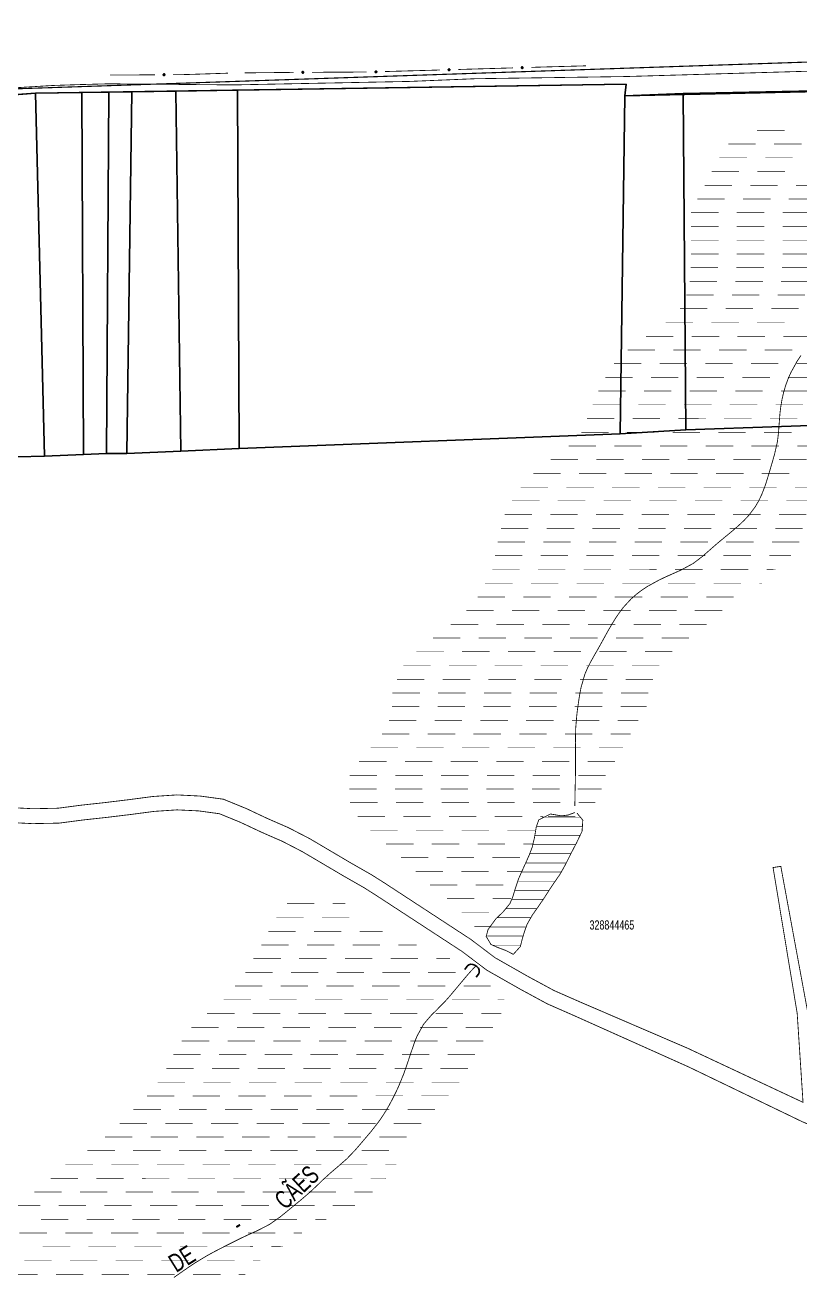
# Model space of a CAD drawing. Extents: x 203614 to 206284, y 4847494 to 4848495.
# Drawn here: x 204256 to 204425.5, y 4848220.1 to 4848493.8 of the extents above; entities that cross this region are included whole.
import ezdxf

# ---------------------------------------------------------------- set-up
doc = ezdxf.new("R2010")
doc.units = 0
doc.header["$LTSCALE"] = 1.5
doc.header["$MEASUREMENT"] = 0
doc.linetypes.add('PHANTOMX2', pattern=[5, 2.5, -0.5, 0.5, -0.5, 0.5, -0.5])
for name, color, linetype in [('CD-MALHA-LOTES', 40, 'CONTINUOUS'), ('CD_TXT_QUADRA', 7, 'CONTINUOUS'), ('HD-AREA-SUJ-INUND', 170, 'CONTINUOUS'), ('HD-CURSO-PERENE', 170, 'CONTINUOUS'), ('HD-HACH-HIDROG', 160, 'CONTINUOUS'), ('HD-LAGOS-PERENE', 170, 'CONTINUOUS'), ('HD-TXT-PERENE', 170, 'CONTINUOUS'), ('LM-LIM-SETOR-FISCAL', 7, 'CONTINUOUS'), ('RU-QUADRAS', 210, 'CONTINUOUS'), ('SV-EIXO-RUA-N-PAV', 6, 'CONTINUOUS'), ('SV-PONTE-BUEIRO', 249, 'CONTINUOUS'), ('SV-RUA-NAO-PAV-S-GUIA-C-GUIA', 7, 'PHANTOMX2')]:
    doc.layers.add(name, color=color, linetype=linetype)
doc.styles.add('ARIAL', font='ARIAL.TTF')
doc.linetypes.add('Limite', pattern='A,20,-3,[130,ltypeshp.shx,S=6.35,R=0,X=0,Y=0],-3,20', length=46)

# ---------------------------------------------------------------- blocks, each defined once
blk = doc.blocks.new('*X1')
at = {"layer": 'HD-HACH-HIDROG', "const_width": 0.13}
for points in [[(204367.983589, 4848318.660513), (204378.058006, 4848318.660613)], [(204369.075839, 4848320.660556), (204377.688854, 4848320.660643)], [(204367.53429, 4848316.660475), (204377.455788, 4848316.660574)], [(204367.099141, 4848314.660438), (204376.471307, 4848314.660531)], [(204365.55558, 4848310.660356), (204374.408773, 4848310.660445)], [(204366.418905, 4848312.660398), (204375.42577, 4848312.660488)], [(204364.638894, 4848308.660314), (204373.333533, 4848308.660401)], [(204363.138905, 4848304.660233), (204370.657088, 4848304.660308)], [(204363.806145, 4848306.660273), (204372.013497, 4848306.660355)], [(204362.445717, 4848302.660193), (204369.366774, 4848302.660262)], [(204361.256771, 4848300.660148), (204367.995563, 4848300.660216)], [(204357.673949, 4848296.660046), (204365.678051, 4848296.660126)], [(204359.257286, 4848298.660095), (204366.639072, 4848298.660169)], [(204357.137643, 4848294.660008), (204364.985585, 4848294.660087)], [(204358.333878, 4848292.659987), (204364.41567, 4848292.660048)]]:
    blk.add_lwpolyline(points, dxfattribs=at)
blk = doc.blocks.new('*X4')
at = {"layer": 'HD-AREA-SUJ-INUND', "const_width": 0.13}
for points in [[(204313.291741, 4848301.714086), (204319.291741, 4848301.714838)], [(204323.29174, 4848301.71534), (204325.29174, 4848301.715591)], [(204325.29174, 4848301.715591), (204326.092345, 4848301.714214)], [(204310.972293, 4848298.71403), (204316.972293, 4848298.714641)], [(204320.972293, 4848298.715049), (204326.972293, 4848298.71566)], [(204309.237063, 4848295.713979), (204315.237062, 4848295.714519)], [(204319.237062, 4848295.714879), (204325.237062, 4848295.715419)], [(204329.237062, 4848295.715779), (204334.237062, 4848295.716228)], [(204334.237062, 4848295.716228), (204334.261872, 4848295.71423)], [(204307.682159, 4848292.713931), (204313.682159, 4848292.714395)], [(204317.682159, 4848292.714704), (204323.682159, 4848292.715168)], [(204327.682159, 4848292.715477), (204333.682159, 4848292.715941)], [(204337.682159, 4848292.716251), (204341.682159, 4848292.71656)], [(204341.682159, 4848292.71656), (204341.697273, 4848292.714271)], [(204305.984515, 4848289.713881), (204311.984515, 4848289.714294)], [(204315.984515, 4848289.71457), (204321.984515, 4848289.714984)], [(204325.984515, 4848289.715259), (204331.984515, 4848289.715673)], [(204335.984515, 4848289.715949), (204341.984515, 4848289.716362)], [(204345.984515, 4848289.716638), (204348.984515, 4848289.716845)], [(204348.984515, 4848289.716845), (204348.985674, 4848289.714311)], [(204304.203767, 4848286.71383), (204310.203767, 4848286.714215)], [(204314.203767, 4848286.714472), (204320.203767, 4848286.714857)], [(204324.203767, 4848286.715114), (204330.203767, 4848286.715499)], [(204334.203767, 4848286.715756), (204340.203767, 4848286.716141)], [(204344.203767, 4848286.716398), (204350.203767, 4848286.716783)], [(204301.942936, 4848283.713775), (204307.942936, 4848283.714138)], [(204311.942936, 4848283.714381), (204317.942936, 4848283.714744)], [(204321.942936, 4848283.714987), (204327.942936, 4848283.71535)], [(204331.942936, 4848283.715593), (204337.942936, 4848283.715957)], [(204341.942936, 4848283.716199), (204347.942936, 4848283.716563)], [(204351.942936, 4848283.716805), (204356.942936, 4848283.717108)], [(204356.942936, 4848283.717108), (204357.90076, 4848283.714334)], [(204299.445772, 4848280.713717), (204305.445772, 4848280.714064)], [(204309.445772, 4848280.714296), (204315.445772, 4848280.714644)], [(204319.445772, 4848280.714875), (204325.445772, 4848280.715223)], [(204329.445772, 4848280.715455), (204335.445772, 4848280.715802)], [(204339.445772, 4848280.716034), (204345.445772, 4848280.716382)], [(204349.445772, 4848280.716613), (204355.445772, 4848280.716961)], [(204359.445772, 4848280.717193), (204360.445772, 4848280.717251)], [(204360.445772, 4848280.717251), (204360.853656, 4848280.714331)], [(204295.841207, 4848277.713647), (204301.841207, 4848277.713987)], [(204305.841207, 4848277.714214), (204311.841207, 4848277.714554)], [(204315.841207, 4848277.71478), (204321.841207, 4848277.71512)], [(204325.841207, 4848277.715347), (204331.841207, 4848277.715687)], [(204335.841207, 4848277.715913), (204341.841207, 4848277.716253)], [(204345.841207, 4848277.716479), (204351.841207, 4848277.716819)], [(204355.841207, 4848277.717046), (204359.841207, 4848277.717272)], [(204359.841207, 4848277.717272), (204360.19107, 4848277.714291)], [(204292.393368, 4848274.71358), (204298.393368, 4848274.713914)], [(204302.393368, 4848274.714137), (204308.393368, 4848274.71447)], [(204312.393368, 4848274.714693), (204318.393368, 4848274.715027)], [(204322.393368, 4848274.71525), (204328.393368, 4848274.715584)], [(204332.393368, 4848274.715806), (204338.393368, 4848274.71614)], [(204342.393368, 4848274.716363), (204348.393368, 4848274.716697)], [(204352.393368, 4848274.716919), (204358.393368, 4848274.717253)], [(204290.310776, 4848271.713526), (204296.310776, 4848271.713859)], [(204300.310776, 4848271.71408), (204306.310776, 4848271.714413)], [(204310.310776, 4848271.714635), (204316.310776, 4848271.714967)], [(204320.310776, 4848271.715189), (204326.310776, 4848271.715522)], [(204330.310776, 4848271.715743), (204336.310776, 4848271.716076)], [(204340.310776, 4848271.716298), (204346.310776, 4848271.71663)], [(204350.310776, 4848271.716852), (204356.310776, 4848271.717184)], [(204288.464136, 4848268.713475), (204294.464136, 4848268.713808)], [(204298.464136, 4848268.714031), (204304.464136, 4848268.714364)], [(204308.464136, 4848268.714586), (204314.464136, 4848268.71492)], [(204318.464136, 4848268.715142), (204324.464136, 4848268.715476)], [(204328.464136, 4848268.715698), (204334.464136, 4848268.716031)], [(204338.464136, 4848268.716254), (204344.464136, 4848268.716587)], [(204348.464136, 4848268.716809), (204354.464136, 4848268.717143)], [(204286.897379, 4848265.713426), (204292.897379, 4848265.713761)], [(204296.897379, 4848265.713984), (204302.897379, 4848265.714319)], [(204306.897379, 4848265.714543), (204312.897379, 4848265.714878)], [(204316.897379, 4848265.715101), (204322.897379, 4848265.715436)], [(204326.897379, 4848265.715659), (204332.897379, 4848265.715994)], [(204336.897379, 4848265.716217), (204342.897379, 4848265.716552)], [(204346.897379, 4848265.716776), (204352.897379, 4848265.717111)], [(204285.00185, 4848262.713374), (204291.00185, 4848262.71371)], [(204295.00185, 4848262.713933), (204301.00185, 4848262.714269)], [(204305.00185, 4848262.714492), (204311.00185, 4848262.714828)], [(204315.00185, 4848262.715052), (204321.00185, 4848262.715387)], [(204325.00185, 4848262.715611), (204331.00185, 4848262.715946)], [(204335.00185, 4848262.71617), (204341.00185, 4848262.716506)], [(204345.00185, 4848262.716729), (204351.00185, 4848262.717065)], [(204282.695314, 4848259.713318), (204288.695314, 4848259.713653)], [(204292.695314, 4848259.713876), (204298.695314, 4848259.71421)], [(204302.695314, 4848259.714433), (204308.695314, 4848259.714768)], [(204312.695314, 4848259.714991), (204318.695314, 4848259.715325)], [(204322.695314, 4848259.715548), (204328.695314, 4848259.715883)], [(204332.695314, 4848259.716106), (204338.695314, 4848259.716441)], [(204342.695314, 4848259.716664), (204348.695314, 4848259.716998)], [(204279.736068, 4848256.713255), (204285.736068, 4848256.713588)], [(204289.736068, 4848256.71381), (204295.736068, 4848256.714143)], [(204299.736068, 4848256.714365), (204305.736068, 4848256.714698)], [(204309.736068, 4848256.71492), (204315.736068, 4848256.715253)], [(204319.736068, 4848256.715475), (204325.736068, 4848256.715808)], [(204329.736068, 4848256.71603), (204335.736068, 4848256.716363)], [(204339.736068, 4848256.716585), (204345.736068, 4848256.716918)], [(204276.686542, 4848253.713192), (204282.686542, 4848253.713524)], [(204286.686542, 4848253.713745), (204292.686542, 4848253.714077)], [(204296.686542, 4848253.714298), (204302.686542, 4848253.71463)], [(204306.686542, 4848253.714851), (204312.686542, 4848253.715183)], [(204316.686542, 4848253.715404), (204322.686542, 4848253.715736)], [(204326.686542, 4848253.715957), (204332.686542, 4848253.716289)], [(204336.686542, 4848253.71651), (204342.686542, 4848253.716842)], [(204273.498021, 4848250.713127), (204279.498021, 4848250.713457)], [(204283.498021, 4848250.713678), (204289.498021, 4848250.714008)], [(204293.498021, 4848250.714228), (204299.498021, 4848250.714558)], [(204303.498021, 4848250.714779), (204309.498021, 4848250.715109)], [(204313.498021, 4848250.715329), (204319.498021, 4848250.715659)], [(204323.498021, 4848250.71588), (204329.498021, 4848250.71621)], [(204333.498021, 4848250.71643), (204339.498021, 4848250.716761)], [(204269.66593, 4848247.713056), (204275.66593, 4848247.713383)], [(204279.66593, 4848247.7136), (204285.66593, 4848247.713927)], [(204289.66593, 4848247.714145), (204295.66593, 4848247.714472)], [(204299.66593, 4848247.71469), (204305.66593, 4848247.715016)], [(204309.66593, 4848247.715234), (204315.66593, 4848247.715561)], [(204319.66593, 4848247.715779), (204325.66593, 4848247.716106)], [(204329.66593, 4848247.716323), (204335.66593, 4848247.71665)], [(204264.865698, 4848244.712975), (204270.865698, 4848244.713296)], [(204274.865698, 4848244.71351), (204280.865698, 4848244.713831)], [(204284.865698, 4848244.714045), (204290.865698, 4848244.714366)], [(204294.865698, 4848244.71458), (204300.865698, 4848244.714902)], [(204304.865698, 4848244.715116), (204310.865698, 4848244.715437)], [(204314.865698, 4848244.715651), (204320.865698, 4848244.715972)], [(204324.865698, 4848244.716186), (204330.865698, 4848244.716507)], [(204334.865698, 4848244.716721), (204336.865698, 4848244.716828)], [(204336.865698, 4848244.716828), (204337.208941, 4848244.713698)], [(204261.601893, 4848241.712909), (204267.601893, 4848241.713228)], [(204271.601893, 4848241.713441), (204277.601893, 4848241.71376)], [(204281.601893, 4848241.713972), (204287.601893, 4848241.714291)], [(204291.601893, 4848241.714504), (204297.601893, 4848241.714823)], [(204301.601892, 4848241.715036), (204307.601892, 4848241.715355)], [(204311.601892, 4848241.715567), (204317.601892, 4848241.715886)], [(204321.601892, 4848241.716099), (204327.601892, 4848241.716418)], [(204331.601892, 4848241.716631), (204334.601892, 4848241.71679)], [(204334.601892, 4848241.71679), (204334.955411, 4848241.713643)], [(204258.031082, 4848238.71284), (204264.031082, 4848238.713158)], [(204268.031082, 4848238.71337), (204274.031082, 4848238.713687)], [(204278.031082, 4848238.713899), (204284.031082, 4848238.714216)], [(204288.031082, 4848238.714428), (204294.031082, 4848238.714745)], [(204298.031082, 4848238.714957), (204304.031082, 4848238.715275)], [(204308.031082, 4848238.715486), (204314.031082, 4848238.715804)], [(204318.031082, 4848238.716015), (204324.031082, 4848238.716333)], [(204328.031082, 4848238.716545), (204332.031082, 4848238.716756)], [(204332.031082, 4848238.716756), (204332.098449, 4848238.713581)], [(204253.351916, 4848235.712761), (204259.351916, 4848235.713077)], [(204263.351916, 4848235.713287), (204269.351916, 4848235.713603)], [(204273.351916, 4848235.713814), (204279.351916, 4848235.71413)], [(204283.351916, 4848235.71434), (204289.351916, 4848235.714656)], [(204293.351916, 4848235.714867), (204299.351916, 4848235.715183)], [(204303.351916, 4848235.715394), (204309.351916, 4848235.71571)], [(204313.351916, 4848235.71592), (204319.351916, 4848235.716236)], [(204323.351916, 4848235.716447), (204327.351916, 4848235.716657)], [(204327.351916, 4848235.716657), (204328.17173, 4848235.713509)], [(204259.494418, 4848232.713224), (204265.494418, 4848232.713545)], [(204269.494418, 4848232.713759), (204275.494418, 4848232.71408)], [(204279.494418, 4848232.714293), (204285.494418, 4848232.714614)], [(204289.494418, 4848232.714828), (204295.494418, 4848232.715149)], [(204299.494418, 4848232.715363), (204305.494418, 4848232.715684)], [(204309.494418, 4848232.715898), (204315.494418, 4848232.716219)], [(204319.494418, 4848232.716433), (204321.494418, 4848232.71654)], [(204321.494418, 4848232.71654), (204321.950763, 4848232.713414)], [(204254.807592, 4848229.713146), (204260.807592, 4848229.713468)], [(204264.807592, 4848229.713683), (204270.807592, 4848229.714005)], [(204274.807592, 4848229.71422), (204280.807592, 4848229.714543)], [(204284.807592, 4848229.714757), (204290.807592, 4848229.71508)], [(204294.807592, 4848229.715294), (204300.807592, 4848229.715617)], [(204304.807592, 4848229.715831), (204310.807592, 4848229.716154)], [(204314.807592, 4848229.716368), (204315.807592, 4848229.716422)], [(204315.807592, 4848229.716422), (204316.641864, 4848229.713328)], [(204259.894363, 4848226.713596), (204265.894363, 4848226.713917)], [(204269.894363, 4848226.71413), (204275.894363, 4848226.714451)], [(204279.894363, 4848226.714665), (204285.894363, 4848226.714986)], [(204289.894363, 4848226.715199), (204295.894363, 4848226.71552)], [(204299.894363, 4848226.715734), (204305.894363, 4848226.716055)], [(204309.894363, 4848226.716268), (204311.894363, 4848226.716375)], [(204311.894363, 4848226.716375), (204312.44903, 4848226.713253)], [(204255.852348, 4848223.713529), (204261.852348, 4848223.713852)], [(204265.852348, 4848223.714067), (204271.852348, 4848223.71439)], [(204275.852348, 4848223.714605), (204281.852348, 4848223.714927)], [(204285.852348, 4848223.715142), (204291.852348, 4848223.715465)], [(204295.852348, 4848223.71568), (204301.852348, 4848223.716003)], [(204305.852348, 4848223.716218), (204306.852348, 4848223.716272)], [(204306.852348, 4848223.716272), (204307.487905, 4848223.71317)], [(204252.784514, 4848220.713467), (204258.784514, 4848220.71379)], [(204262.784514, 4848220.714006), (204268.784514, 4848220.714329)], [(204272.784514, 4848220.714544), (204278.784514, 4848220.714867)], [(204282.784514, 4848220.715083), (204288.784513, 4848220.715406)], [(204292.784513, 4848220.715621), (204298.784513, 4848220.715944)], [(204302.784513, 4848220.71616), (204303.784513, 4848220.716213)], [(204303.784513, 4848220.716213), (204304.209904, 4848220.713104)]]:
    blk.add_lwpolyline(points, dxfattribs=at)
blk = doc.blocks.new('*X5')
at = {"layer": 'HD-AREA-SUJ-INUND', "const_width": 0.13}
for points in [[(204416.175833, 4848470.812538), (204422.175833, 4848470.81283)], [(204409.885583, 4848467.812443), (204415.885583, 4848467.812726)], [(204419.885583, 4848467.812916), (204425.885583, 4848467.8132)], [(204407.932352, 4848464.81239), (204413.932352, 4848464.812674)], [(204417.932352, 4848464.812863), (204423.932352, 4848464.813146)], [(204406.231374, 4848461.81234), (204412.231374, 4848461.812625)], [(204416.231374, 4848461.812814), (204422.231374, 4848461.813099)], [(204404.667133, 4848458.812291), (204410.667133, 4848458.812577)], [(204414.667133, 4848458.812768), (204420.667133, 4848458.813053)], [(204424.667133, 4848458.813244), (204430.667133, 4848458.81353)], [(204403.102893, 4848455.812243), (204409.102893, 4848455.812529)], [(204413.102893, 4848455.81272), (204419.102893, 4848455.813006)], [(204423.102893, 4848455.813196), (204429.102893, 4848455.813483)], [(204401.72, 4848452.812196), (204407.72, 4848452.812484)], [(204411.72, 4848452.812675), (204417.72, 4848452.812963)], [(204421.72, 4848452.813155), (204427.72, 4848452.813442)], [(204401.72, 4848449.812163), (204407.72, 4848449.812455)], [(204411.72, 4848449.812649), (204417.72, 4848449.812941)], [(204421.72, 4848449.813135), (204427.72, 4848449.813427)], [(204401.72, 4848446.81213), (204407.72, 4848446.812426)], [(204411.72, 4848446.812624), (204417.72, 4848446.81292)], [(204421.72, 4848446.813117), (204427.72, 4848446.813413)], [(204401.72, 4848443.812097), (204407.72, 4848443.812398)], [(204411.72, 4848443.812599), (204417.72, 4848443.8129)], [(204421.72, 4848443.813101), (204427.72, 4848443.813402)], [(204401.640912, 4848440.812063), (204407.640912, 4848440.81237)], [(204411.640912, 4848440.812575), (204417.640912, 4848440.812882)], [(204421.640912, 4848440.813086), (204427.640912, 4848440.813393)], [(204401.422825, 4848437.812028), (204407.422825, 4848437.81234)], [(204411.422825, 4848437.812549), (204417.422825, 4848437.812861)], [(204421.422825, 4848437.81307), (204427.422825, 4848437.813382)], [(204400.652074, 4848434.811987), (204406.652074, 4848434.812303)], [(204410.652074, 4848434.812514), (204416.652074, 4848434.812831)], [(204420.652074, 4848434.813041), (204426.652074, 4848434.813358)], [(204399.288957, 4848431.811941), (204405.288957, 4848431.812259)], [(204409.288957, 4848431.812471), (204415.288957, 4848431.812789)], [(204419.288957, 4848431.813001), (204425.288957, 4848431.813319)], [(204396.16996, 4848428.811876), (204402.16996, 4848428.812193)], [(204406.16996, 4848428.812404), (204412.16996, 4848428.81272)], [(204416.16996, 4848428.812931), (204422.16996, 4848428.813248)], [(204391.871992, 4848425.8118), (204397.871992, 4848425.812113)], [(204401.871992, 4848425.812322), (204407.871992, 4848425.812635)], [(204411.871992, 4848425.812843), (204417.871992, 4848425.813156)], [(204421.871992, 4848425.813365), (204427.871992, 4848425.813678)], [(204387.850582, 4848422.811727), (204393.850582, 4848422.812038)], [(204397.850582, 4848422.812245), (204403.850582, 4848422.812555)], [(204407.850582, 4848422.812762), (204413.850582, 4848422.813073)], [(204417.850582, 4848422.81328), (204423.850582, 4848422.81359)], [(204384.822998, 4848419.811664), (204390.822998, 4848419.811976)], [(204394.822998, 4848419.812184), (204400.822998, 4848419.812496)], [(204404.822998, 4848419.812704), (204410.822998, 4848419.813016)], [(204414.822998, 4848419.813225), (204420.822998, 4848419.813537)], [(204424.822998, 4848419.813745), (204430.822998, 4848419.814057)], [(204382.955877, 4848416.811612), (204388.955877, 4848416.811928)], [(204392.955877, 4848416.812139), (204398.955877, 4848416.812455)], [(204402.955877, 4848416.812666), (204408.955877, 4848416.812982)], [(204412.955877, 4848416.813192), (204418.955877, 4848416.813508)], [(204422.955877, 4848416.813719), (204428.955877, 4848416.814035)], [(204381.416419, 4848413.811564), (204387.416419, 4848413.811883)], [(204391.416419, 4848413.812096), (204397.416419, 4848413.812415)], [(204401.416419, 4848413.812627), (204407.416419, 4848413.812947)], [(204411.416419, 4848413.813159), (204417.416419, 4848413.813478)], [(204421.416419, 4848413.813691), (204427.416419, 4848413.81401)], [(204380.192442, 4848410.811519), (204386.192442, 4848410.811842)], [(204390.192442, 4848410.812057), (204396.192442, 4848410.81238)], [(204400.192442, 4848410.812595), (204406.192442, 4848410.812918)], [(204410.192442, 4848410.813134), (204416.192442, 4848410.813457)], [(204420.192442, 4848410.813672), (204426.192442, 4848410.813995)], [(204378.948466, 4848407.811473), (204384.948466, 4848407.811801)], [(204388.948466, 4848407.81202), (204394.948466, 4848407.812348)], [(204398.948466, 4848407.812566), (204404.948466, 4848407.812894)], [(204408.948466, 4848407.813113), (204414.948466, 4848407.813441)], [(204418.948466, 4848407.813659), (204424.948465, 4848407.813987)], [(204377.690561, 4848404.811428), (204383.690561, 4848404.81176)], [(204387.690561, 4848404.811981), (204393.690561, 4848404.812313)], [(204397.690561, 4848404.812535), (204403.690561, 4848404.812867)], [(204407.690561, 4848404.813088), (204413.690561, 4848404.813421)], [(204417.690561, 4848404.813642), (204423.690561, 4848404.813974)], [(204374.937241, 4848401.811367), (204380.937241, 4848401.811699)], [(204384.937241, 4848401.811921), (204390.937241, 4848401.812253)], [(204394.937241, 4848401.812474), (204400.937241, 4848401.812806)], [(204404.937241, 4848401.813028), (204410.937241, 4848401.81336)], [(204414.937241, 4848401.813581), (204420.937241, 4848401.813914)], [(204424.937241, 4848401.814135), (204430.937241, 4848401.814467)], [(204370.974603, 4848398.811294), (204376.974603, 4848398.811623)], [(204380.974603, 4848398.811841), (204386.974603, 4848398.812169)], [(204390.974603, 4848398.812388), (204396.974603, 4848398.812716)], [(204400.974603, 4848398.812935), (204406.974603, 4848398.813263)], [(204410.974603, 4848398.813482), (204416.974603, 4848398.81381)], [(204420.974603, 4848398.814028), (204426.974603, 4848398.814356)], [(204367.195457, 4848395.811224), (204373.195457, 4848395.811548)], [(204377.195457, 4848395.811764), (204383.195457, 4848395.812088)], [(204387.195457, 4848395.812304), (204393.195457, 4848395.812628)], [(204397.195457, 4848395.812844), (204403.195457, 4848395.813168)], [(204407.195457, 4848395.813384), (204413.195457, 4848395.813708)], [(204417.195457, 4848395.813924), (204423.195457, 4848395.814248)], [(204364.457104, 4848392.811163), (204370.457104, 4848392.811485)], [(204374.457104, 4848392.8117), (204380.457104, 4848392.812022)], [(204384.457104, 4848392.812237), (204390.457104, 4848392.812559)], [(204394.457104, 4848392.812774), (204400.457104, 4848392.813096)], [(204404.457104, 4848392.813311), (204410.457104, 4848392.813633)], [(204414.457104, 4848392.813848), (204420.457104, 4848392.81417)], [(204424.457104, 4848392.814385), (204430.457104, 4848392.814707)], [(204362.569172, 4848389.811111), (204368.569172, 4848389.811433)], [(204372.569172, 4848389.811647), (204378.569172, 4848389.811969)], [(204382.569172, 4848389.812183), (204388.569172, 4848389.812505)], [(204392.569172, 4848389.812719), (204398.569172, 4848389.81304)], [(204402.569172, 4848389.813255), (204408.569172, 4848389.813576)], [(204412.569172, 4848389.813791), (204418.569172, 4848389.814112)], [(204422.569172, 4848389.814327), (204428.569172, 4848389.814648)], [(204360.921464, 4848386.811062), (204366.921464, 4848386.811384)], [(204370.921464, 4848386.811599), (204376.921464, 4848386.811921)], [(204380.921464, 4848386.812136), (204386.921464, 4848386.812458)], [(204390.921464, 4848386.812673), (204396.921464, 4848386.812995)], [(204400.921464, 4848386.81321), (204406.921464, 4848386.813532)], [(204410.921464, 4848386.813747), (204416.921464, 4848386.814069)], [(204420.921464, 4848386.814284), (204426.921464, 4848386.814606)], [(204360.150294, 4848383.811021), (204366.150294, 4848383.811347)], [(204370.150294, 4848383.811564), (204376.150294, 4848383.81189)], [(204380.150294, 4848383.812107), (204386.150294, 4848383.812433)], [(204390.150294, 4848383.81265), (204396.150294, 4848383.812975)], [(204400.150294, 4848383.813193), (204406.150294, 4848383.813518)], [(204410.150294, 4848383.813735), (204416.150294, 4848383.814061)], [(204420.150294, 4848383.814278), (204426.150294, 4848383.814604)], [(204359.389198, 4848380.810981), (204365.389198, 4848380.811312)], [(204369.389198, 4848380.811533), (204375.389198, 4848380.811865)], [(204379.389198, 4848380.812086), (204385.389198, 4848380.812418)], [(204389.389198, 4848380.812639), (204395.389198, 4848380.81297)], [(204399.389198, 4848380.813191), (204405.389198, 4848380.813523)], [(204409.389198, 4848380.813744), (204415.389198, 4848380.814076)], [(204419.389198, 4848380.814297), (204425.389198, 4848380.814628)], [(204358.808088, 4848377.810942), (204364.808088, 4848377.811281)], [(204368.808088, 4848377.811506), (204374.808088, 4848377.811845)], [(204378.808088, 4848377.812071), (204384.808088, 4848377.81241)], [(204388.808088, 4848377.812636), (204394.808088, 4848377.812975)], [(204398.808088, 4848377.813201), (204404.808088, 4848377.813539)], [(204408.808088, 4848377.813765), (204414.808088, 4848377.814104)], [(204418.808088, 4848377.81433), (204422.808088, 4848377.814556)], [(204422.808088, 4848377.814556), (204423.560025, 4848377.811589)], [(204358.226978, 4848374.810903), (204364.226978, 4848374.811249)], [(204368.226978, 4848374.81148), (204374.226978, 4848374.811826)], [(204378.226978, 4848374.812056), (204384.226978, 4848374.812403)], [(204388.226978, 4848374.812633), (204394.226978, 4848374.812979)], [(204398.226978, 4848374.81321), (204404.226978, 4848374.813556)], [(204408.226978, 4848374.813787), (204414.226978, 4848374.814133)], [(204418.226978, 4848374.814364), (204419.226978, 4848374.814421)], [(204419.226978, 4848374.814421), (204420.214444, 4848374.811523)], [(204356.672866, 4848371.810854), (204362.672866, 4848371.811204)], [(204366.672866, 4848371.811438), (204372.672866, 4848371.811788)], [(204376.672866, 4848371.812021), (204382.672866, 4848371.812371)], [(204386.672866, 4848371.812604), (204392.672866, 4848371.812954)], [(204396.672866, 4848371.813188), (204402.672866, 4848371.813538)], [(204406.672866, 4848371.813771), (204412.672866, 4848371.814121)], [(204416.672866, 4848371.814354), (204417.230858, 4848371.81146)], [(204355.032393, 4848368.810805), (204361.032393, 4848368.811158)], [(204365.032393, 4848368.811393), (204371.032393, 4848368.811746)], [(204375.032393, 4848368.811981), (204381.032393, 4848368.812334)], [(204385.032393, 4848368.81257), (204391.032393, 4848368.812923)], [(204395.032393, 4848368.813158), (204401.032393, 4848368.813511)], [(204405.032393, 4848368.813746), (204411.032393, 4848368.814099)], [(204352.534737, 4848365.810747), (204358.534737, 4848365.811101)], [(204362.534737, 4848365.811337), (204368.534737, 4848365.811691)], [(204372.534737, 4848365.811926), (204378.534737, 4848365.81228)], [(204382.534737, 4848365.812516), (204388.534737, 4848365.81287)], [(204392.534737, 4848365.813106), (204398.534737, 4848365.81346)], [(204402.534737, 4848365.813696), (204408.534737, 4848365.814049)], [(204349.149251, 4848362.81068), (204355.149251, 4848362.811033)], [(204359.149251, 4848362.811268), (204365.149251, 4848362.811621)], [(204369.149251, 4848362.811856), (204375.149251, 4848362.812209)], [(204379.149251, 4848362.812444), (204385.149251, 4848362.812796)], [(204389.149251, 4848362.813032), (204395.149251, 4848362.813384)], [(204399.149251, 4848362.813619), (204405.149251, 4848362.813972)], [(204345.268083, 4848359.810608), (204351.268083, 4848359.810961)], [(204355.268083, 4848359.811196), (204361.268083, 4848359.811549)], [(204365.268083, 4848359.811784), (204371.268083, 4848359.812137)], [(204375.268083, 4848359.812372), (204381.268083, 4848359.812724)], [(204385.268083, 4848359.812959), (204391.268083, 4848359.813312)], [(204395.268083, 4848359.813547), (204401.268083, 4848359.8139)], [(204341.641942, 4848356.810539), (204347.641942, 4848356.810892)], [(204351.641942, 4848356.811127), (204357.641942, 4848356.811479)], [(204361.641942, 4848356.811714), (204367.641942, 4848356.812066)], [(204371.641942, 4848356.812301), (204377.641942, 4848356.812654)], [(204381.641942, 4848356.812889), (204387.641942, 4848356.813241)], [(204391.641942, 4848356.813476), (204397.641942, 4848356.813829)], [(204338.784741, 4848353.810478), (204344.784741, 4848353.81083)], [(204348.78474, 4848353.811066), (204354.78474, 4848353.811418)], [(204358.78474, 4848353.811654), (204364.78474, 4848353.812006)], [(204368.78474, 4848353.812242), (204374.78474, 4848353.812594)], [(204378.78474, 4848353.81283), (204384.78474, 4848353.813183)], [(204388.78474, 4848353.813418), (204394.78474, 4848353.813771)], [(204337.404242, 4848350.810431), (204343.404242, 4848350.810787)], [(204347.404242, 4848350.811024), (204353.404242, 4848350.81138)], [(204357.404242, 4848350.811617), (204363.404242, 4848350.811973)], [(204367.404242, 4848350.812211), (204373.404242, 4848350.812567)], [(204377.404242, 4848350.812804), (204383.404242, 4848350.81316)], [(204387.404242, 4848350.813397), (204393.404242, 4848350.813753)], [(204336.392003, 4848347.810388), (204342.392003, 4848347.810747)], [(204346.392003, 4848347.810986), (204352.392003, 4848347.811345)], [(204356.392003, 4848347.811584), (204362.392002, 4848347.811943)], [(204366.392002, 4848347.812182), (204372.392002, 4848347.812541)], [(204376.392002, 4848347.81278), (204382.392002, 4848347.813139)], [(204386.392002, 4848347.813378), (204392.392002, 4848347.813737)], [(204336.286053, 4848344.810354), (204342.286053, 4848344.810718)], [(204346.286053, 4848344.810961), (204352.286053, 4848344.811325)], [(204356.286053, 4848344.811568), (204362.286053, 4848344.811933)], [(204366.286053, 4848344.812175), (204372.286053, 4848344.81254)], [(204376.286053, 4848344.812783), (204382.286053, 4848344.813147)], [(204386.286053, 4848344.81339), (204391.286053, 4848344.813694)], [(204391.286053, 4848344.813694), (204392.023429, 4848344.810911)], [(204335.6445, 4848341.810314), (204341.6445, 4848341.810682)], [(204345.6445, 4848341.810928), (204351.6445, 4848341.811296)], [(204355.6445, 4848341.811541), (204361.6445, 4848341.81191)], [(204365.6445, 4848341.812155), (204371.6445, 4848341.812523)], [(204375.6445, 4848341.812769), (204381.6445, 4848341.813137)], [(204385.6445, 4848341.813382), (204389.6445, 4848341.813628)], [(204389.6445, 4848341.813628), (204390.212691, 4848341.81086)], [(204334.116173, 4848338.810266), (204340.116173, 4848338.810635)], [(204344.116173, 4848338.81088), (204350.116173, 4848338.811249)], [(204354.116173, 4848338.811495), (204360.116173, 4848338.811864)], [(204364.116173, 4848338.81211), (204370.116173, 4848338.812478)], [(204374.116173, 4848338.812724), (204380.116173, 4848338.813093)], [(204384.116173, 4848338.813339), (204388.116173, 4848338.813585)], [(204388.116173, 4848338.813585), (204388.50624, 4848338.81081)], [(204331.592093, 4848335.810208), (204337.592093, 4848335.810574)], [(204341.592093, 4848335.810818), (204347.592093, 4848335.811184)], [(204351.592093, 4848335.811428), (204357.592093, 4848335.811794)], [(204361.592093, 4848335.812038), (204367.592093, 4848335.812404)], [(204371.592093, 4848335.812648), (204377.592093, 4848335.813014)], [(204381.592093, 4848335.813258), (204386.592093, 4848335.813563)], [(204386.592093, 4848335.813563), (204386.816667, 4848335.81076)], [(204329.112114, 4848332.81015), (204335.112114, 4848332.810513)], [(204339.112114, 4848332.810756), (204345.112114, 4848332.811119)], [(204349.112114, 4848332.811361), (204355.112114, 4848332.811725)], [(204359.112114, 4848332.811967), (204365.112114, 4848332.81233)], [(204369.112114, 4848332.812573), (204375.112114, 4848332.812936)], [(204379.112114, 4848332.813178), (204385.112114, 4848332.813542)], [(204327.043982, 4848329.810096), (204333.043982, 4848329.810458)], [(204337.043982, 4848329.810699), (204343.043982, 4848329.811061)], [(204347.043982, 4848329.811302), (204353.043982, 4848329.811664)], [(204357.043982, 4848329.811905), (204363.043982, 4848329.812267)], [(204367.043982, 4848329.812508), (204373.043982, 4848329.81287)], [(204377.043982, 4848329.813111), (204383.043982, 4848329.813473)], [(204326.943629, 4848326.810062), (204332.943629, 4848326.810428)], [(204336.943629, 4848326.810672), (204342.943629, 4848326.811038)], [(204346.943629, 4848326.811282), (204352.943629, 4848326.811648)], [(204356.943629, 4848326.811893), (204362.943629, 4848326.812259)], [(204366.943629, 4848326.812503), (204372.943629, 4848326.812869)], [(204376.943629, 4848326.813113), (204381.943629, 4848326.813418)], [(204381.943629, 4848326.813418), (204382.150726, 4848326.810614)], [(204327.134245, 4848323.810031), (204333.134245, 4848323.810402)], [(204337.134245, 4848323.81065), (204343.134245, 4848323.811021)], [(204347.134245, 4848323.811269), (204353.134245, 4848323.81164)], [(204357.134245, 4848323.811887), (204363.134245, 4848323.812259)], [(204367.134245, 4848323.812506), (204373.134244, 4848323.812878)], [(204377.134244, 4848323.813125), (204380.134244, 4848323.813311)], [(204380.134244, 4848323.813311), (204380.766941, 4848323.810567)], [(204328.779823, 4848320.810014), (204334.779823, 4848320.81044)], [(204338.779823, 4848320.810723), (204344.779823, 4848320.811148)], [(204348.779823, 4848320.811432), (204354.779823, 4848320.811857)], [(204358.779823, 4848320.812141), (204364.779823, 4848320.812566)], [(204368.779823, 4848320.812849), (204369.40771, 4848320.810421)], [(204370.395138, 4848320.810431), (204376.395138, 4848320.811333)], [(204331.546441, 4848317.810009), (204337.546441, 4848317.810456)], [(204341.546441, 4848317.810754), (204347.546441, 4848317.811201)], [(204351.546441, 4848317.811499), (204357.546441, 4848317.811945)], [(204361.546441, 4848317.812243), (204367.546441, 4848317.81269)], [(204335.004534, 4848314.810011), (204341.004534, 4848314.810488)], [(204345.004534, 4848314.810806), (204351.004534, 4848314.811283)], [(204355.004534, 4848314.811601), (204361.004534, 4848314.812079)], [(204365.004534, 4848314.812397), (204367.004534, 4848314.812556)], [(204367.004534, 4848314.812556), (204367.131019, 4848314.810332)], [(204338.266628, 4848311.81001), (204344.266628, 4848311.810523)], [(204348.266628, 4848311.810866), (204354.266628, 4848311.811379)], [(204358.266628, 4848311.811721), (204364.266628, 4848311.812234)], [(204341.478012, 4848308.810009), (204347.478012, 4848308.810568)], [(204351.478011, 4848308.810941), (204357.478011, 4848308.8115)], [(204361.478011, 4848308.811872), (204364.478011, 4848308.812152)], [(204364.478011, 4848308.812152), (204364.798752, 4848308.810243)], [(204344.620725, 4848305.810008), (204350.620725, 4848305.810627)], [(204354.620725, 4848305.81104), (204360.620725, 4848305.811659)], [(204348.332275, 4848302.810012), (204354.332275, 4848302.810731)], [(204358.332275, 4848302.811211), (204362.332275, 4848302.811691)], [(204362.332275, 4848302.811691), (204362.342757, 4848302.810152)], [(204351.514839, 4848299.810011), (204357.514838, 4848299.81091)], [(204354.272419, 4848296.810005), (204357.272419, 4848296.810706)], [(204357.272419, 4848296.810706), (204357.945267, 4848296.810042)]]:
    blk.add_lwpolyline(points, dxfattribs=at)
blk = doc.blocks.new('COD119', base_point=(203685.71, 4848178.86))
at = {"layer": 'SV-PONTE-BUEIRO'}
blk.add_lwpolyline([(203684.2, 4848176.86), (203684.2, 4848177.693333), (203684.2, 4848177.818333), (203684.325833, 4848178.151667), (203684.5775, 4848178.526667), (203684.955, 4848178.735), (203685.458333, 4848178.86), (203685.961667, 4848178.86), (203686.465, 4848178.735), (203686.8425, 4848178.526667), (203687.094167, 4848178.151667), (203687.22, 4848177.818333), (203687.22, 4848177.693333), (203687.22, 4848176.86)], dxfattribs=at)

msp = doc.modelspace()

# ---------------------------------------------------------------- linework, layer by layer
at = {"layer": 'CD-MALHA-LOTES', "flags": 128}
for points in [[(204302.49, 4848479.6), (204387.52, 4848480.9)], [(204387.52, 4848480.9), (204387.25, 4848478.4)], [(204400.01, 4848478.85), (204515.6, 4848481.24)], [(204252.76, 4848478.53), (204258.29, 4848478.93)], [(204258.29, 4848478.93), (204268.47, 4848479.09)], [(204260.25, 4848399.62), (204258.29, 4848478.93)], [(204268.47, 4848479.09), (204274.36, 4848479.18)], [(204268.83, 4848399.98), (204268.47, 4848479.09)], [(204273.83, 4848400.16), (204274.36, 4848479.18)], [(204274.36, 4848479.18), (204279.36, 4848479.25)], [(204278.29, 4848400.16), (204279.36, 4848479.25)], [(204279.36, 4848479.25), (204289, 4848479.4)], [(204289, 4848479.4), (204302.49, 4848479.6)], [(204290.08, 4848400.7), (204289, 4848479.4)], [(204302.86, 4848401.23), (204302.49, 4848479.6)], [(204386.18, 4848404.45), (204387.25, 4848478.4)], [(204387.25, 4848478.4), (204400.01, 4848478.85)], [(204400.58, 4848405.36), (204400.01, 4848478.85)], [(204442.45, 4848406.77), (204400.58, 4848405.36)], [(204386.18, 4848404.45), (204302.86, 4848401.23)], [(204400.58, 4848405.36), (204386.18, 4848404.45)], [(204290.08, 4848400.7), (204278.29, 4848400.16)], [(204302.86, 4848401.23), (204290.08, 4848400.7)], [(204260.25, 4848399.62), (204254.36, 4848399.45)], [(204268.83, 4848399.98), (204260.25, 4848399.62)], [(204273.83, 4848400.16), (204268.83, 4848399.98)], [(204278.29, 4848400.16), (204273.83, 4848400.16)]]:
    msp.add_lwpolyline(points, dxfattribs=at)
at = {"layer": 'HD-CURSO-PERENE', "const_width": 0.18, "flags": 128}
for points in [[(204425.757764, 4848421.601756), (204424.919947, 4848420.353272), (204423.487795, 4848417.739231), (204422.890094, 4848416.358588), (204422.378855, 4848414.94446), (204421.956032, 4848413.503231), (204421.616728, 4848412.017431), (204421.362123, 4848410.538552), (204421.174448, 4848409.047664), (204420.95853, 4848406.288697), (204420.853119, 4848404.79026), (204420.61, 4848402.74), (204419.932861, 4848399.822005), (204419.513091, 4848398.377338), (204418.874262, 4848396.177445), (204417.992638, 4848393.311692), (204417.178229, 4848391.201475), (204416.526962, 4848389.842184), (204415.774253, 4848388.542016), (204414.336662, 4848386.62977), (204413.309101, 4848385.534865), (204412.213635, 4848384.499686), (204411.076582, 4848383.508632), (204409.804735, 4848382.449332), (204407.492925, 4848380.542569), (204405.385441, 4848378.698109), (204404.254527, 4848377.704165), (204402.22, 4848376.15), (204399.591925, 4848374.72007), (204398.217383, 4848374.100611), (204396.135871, 4848373.174853), (204394.779254, 4848372.531901), (204392.2, 4848371.12), (204390.945061, 4848370.291454), (204389.746211, 4848369.38077), (204388.61736, 4848368.387178), (204386.960348, 4848366.592663), (204386.04993, 4848365.397886), (204385.205329, 4848364.152391), (204384.413132, 4848362.872901), (204383.589442, 4848361.450637), (204382.139151, 4848358.827864), (204381.408261, 4848357.515952), (204380.527919, 4848355.983846), (204379.788376, 4848354.671338), (204379.101201, 4848353.337818), (204378.48, 4848351.9), (204377.651849, 4848349.026595), (204377.36747, 4848347.546187), (204377.131537, 4848346.054178), (204376.891074, 4848344.348312), (204376.708792, 4848342.858039), (204376.47, 4848339.93), (204376.418884, 4848336.932409), (204376.432112, 4848335.430854), (204376.448153, 4848333.159265), (204376.429342, 4848330.159823), (204376.387564, 4848328.090505), (204376.350609, 4848326.590893), (204376.318225, 4848325.091153), (204376.297869, 4848323.090073)], [(204354.64, 4848288.14), (204353.6071, 4848287.045795), (204352.614525, 4848285.9206), (204350.8, 4848283.75), (204348.873381, 4848281.454847), (204347.873517, 4848280.335461), (204345.942703, 4848278.380634), (204344.868828, 4848277.320843), (204343.19, 4848275.36), (204341.752946, 4848272.741277), (204341.191808, 4848271.334627), (204340.321283, 4848268.799461), (204339.854158, 4848267.37345), (204338.92, 4848264.67), (204337.787947, 4848261.895134), (204337.158332, 4848260.531193), (204336.489903, 4848259.184351), (204335.689256, 4848257.684867), (204334.935386, 4848256.385637), (204333.6, 4848254.35), (204331.760553, 4848251.984353), (204330.793182, 4848250.835355), (204329.115207, 4848248.864845), (204328.12666, 4848247.733995), (204326.43, 4848245.97), (204324.173358, 4848243.996833), (204323.023882, 4848243.030335), (204321.268668, 4848241.440369), (204320.189333, 4848240.397466), (204318.4, 4848238.7), (204316.120428, 4848236.756349), (204314.955646, 4848235.808794), (204312.990031, 4848234.188018), (204311.82019, 4848233.240779), (204309.47, 4848231.59), (204306.8048, 4848230.225443), (204305.430575, 4848229.611331), (204303.399776, 4848228.672904), (204300.714928, 4848227.337294), (204298.445099, 4848226.174704), (204297.116225, 4848225.477161), (204295.80056, 4848224.756241), (204293.347293, 4848223.277169), (204292.095201, 4848222.45081), (204290.857407, 4848221.60204), (204288.582857, 4848220.007326)]]:
    msp.add_lwpolyline(points, dxfattribs=at)
at = {"layer": 'HD-LAGOS-PERENE', "const_width": 0.18, "flags": 128}
msp.add_lwpolyline([(204376.31, 4848321.67), (204374.81, 4848321.12), (204373.311795, 4848320.936074), (204370.979529, 4848321.350564), (204368.40342, 4848320.060314), (204367.850697, 4848318.525156), (204367.462553, 4848316.167716), (204366.95666, 4848314.056768), (204366.271749, 4848312.277825), (204365.56, 4848310.67), (204364.57, 4848308.51), (204363.963025, 4848307.135477), (204363.12761, 4848304.604165), (204362.69551, 4848303.164529), (204362.073312, 4848301.738699), (204360.590571, 4848299.922729), (204359.02, 4848298.43), (204357.32, 4848296.1), (204356.897132, 4848294.588857), (204357.94, 4848292.82), (204359.31636, 4848292.211047), (204361.244988, 4848291.483867), (204362.841521, 4848290.65975), (204364.376224, 4848292.364338), (204364.852433, 4848294.248266), (204365.35, 4848295.84), (204365.864289, 4848297.252968), (204367.001782, 4848299.263505), (204367.92, 4848300.55), (204369.49, 4848302.84), (204370.298143, 4848304.103977), (204371.66889, 4848306.172722), (204373.128894, 4848308.289039), (204374.359845, 4848310.526027), (204375.491174, 4848312.806635), (204376.63, 4848314.96), (204377.871252, 4848317.561009), (204378.034889, 4848320.00002), (204376.759424, 4848321.544133)], dxfattribs=at)
at = {"layer": 'LM-LIM-SETOR-FISCAL', "linetype": 'Limite', "ltscale": 0.1, "const_width": 0.25}
msp.add_lwpolyline([(205051.319023, 4848428.56508), (204677.840805, 4848416.249793), (204661.89, 4848420.75), (204677.59, 4848456.68), (204685.73, 4848493.72), (204440.37, 4848486.2), (204141.769223, 4848476.110947)], dxfattribs=at)
at = {"layer": 'RU-QUADRAS', "color": 6, "linetype": 'Continuous'}
msp.add_lwpolyline([(204167.37, 4848472.32), (204258.29, 4848478.93), (204387.52, 4848480.9), (204387.25, 4848478.4), (204637.23, 4848483.93), (204665.49, 4848483.36)], dxfattribs=at)
at = {"layer": 'SV-EIXO-RUA-N-PAV', "const_width": 0.18, "flags": 128}
for points in [[(204275.421439, 4848482.93), (204274.604706, 4848482.93)], [(204278.93, 4848482.93), (204275.421439, 4848482.93)], [(204279.421426, 4848482.93363), (204278.93, 4848482.93)], [(204284.421288, 4848482.970702), (204279.421426, 4848482.93363)], [(204291.07, 4848483.02), (204288.421178, 4848483.00036)], [(204291.420918, 4848483.031465), (204291.07, 4848483.02)], [(204300.416116, 4848483.325429), (204291.420918, 4848483.031465)], [(204304.784542, 4848483.399543), (204304.097382, 4848483.392794)], [(204313.98, 4848483.49), (204304.784542, 4848483.399543)], [(204314.784086, 4848483.494184), (204313.98, 4848483.49)], [(204330.783867, 4848483.577825), (204318.784031, 4848483.515094)], [(204346.777736, 4848484.016915), (204334.782453, 4848483.680476)], [(204362.771037, 4848484.479785), (204350.776131, 4848484.130195)], [(204370.67, 4848484.71), (204366.76934, 4848484.596316)], [(204370.767647, 4848484.712662), (204370.67, 4848484.71)], [(204378.764669, 4848484.930935), (204370.767647, 4848484.712662)]]:
    msp.add_lwpolyline(points, dxfattribs=at)
at = {"layer": 'SV-EIXO-RUA-N-PAV', "flags": 128}
for points in [[(204286.565726, 4848482.876519), (204286.531897, 4848482.841197), (204286.4956, 4848482.817757), (204286.459699, 4848482.806921), (204286.425478, 4848482.805617), (204286.390318, 4848482.808227), (204286.355449, 4848482.818678), (204286.319319, 4848482.838851), (204286.283648, 4848482.872537), (204286.26208, 4848482.911299), (204286.249573, 4848482.945927), (204286.246159, 4848482.981532), (204286.249266, 4848483.015646), (204286.26132, 4848483.051507), (204286.282121, 4848483.087922), (204286.316862, 4848483.122971), (204286.352604, 4848483.145706), (204286.387604, 4848483.155276), (204286.423422, 4848483.158482), (204286.459286, 4848483.155387), (204286.493454, 4848483.14493), (204286.530081, 4848483.123921), (204286.564219, 4848483.089174), (204286.587302, 4848483.053784), (204286.597361, 4848483.018927), (204286.599723, 4848482.983594), (204286.597535, 4848482.948297), (204286.588488, 4848482.912809), (204286.565726, 4848482.876519)], [(204316.928313, 4848483.395311), (204316.894406, 4848483.360064), (204316.858058, 4848483.336703), (204316.822134, 4848483.325945), (204316.78791, 4848483.324716), (204316.752755, 4848483.327403), (204316.71791, 4848483.337931), (204316.681823, 4848483.358182), (204316.646226, 4848483.391947), (204316.624743, 4848483.430755), (204316.612312, 4848483.46541), (204316.608976, 4848483.501024), (204316.612157, 4848483.535131), (204316.62429, 4848483.570965), (204316.64517, 4848483.607334), (204316.679988, 4848483.642307), (204316.71578, 4848483.664964), (204316.750801, 4848483.674457), (204316.786625, 4848483.677585), (204316.822482, 4848483.674412), (204316.856628, 4848483.66388), (204316.893208, 4848483.642791), (204316.927271, 4848483.607969), (204316.950276, 4848483.572529), (204316.960259, 4848483.53765), (204316.962544, 4848483.502312), (204316.960278, 4848483.467019), (204316.951153, 4848483.431551), (204316.928313, 4848483.395311)], [(204332.929949, 4848483.518394), (204332.896856, 4848483.482382), (204332.86105, 4848483.458198), (204332.82538, 4848483.446624), (204332.791193, 4848483.444614), (204332.755987, 4848483.446498), (204332.72091, 4848483.456228), (204332.684371, 4848483.475652), (204332.648013, 4848483.508595), (204332.62565, 4848483.546903), (204332.612432, 4848483.581266), (204332.608284, 4848483.616794), (204332.610687, 4848483.650965), (204332.621999, 4848483.687066), (204332.642044, 4848483.723903), (204332.676055, 4848483.75966), (204332.711321, 4848483.783128), (204332.746116, 4848483.793418), (204332.78186, 4848483.797361), (204332.81778, 4848483.795008), (204332.852157, 4848483.785258), (204332.889209, 4848483.765008), (204332.924057, 4848483.730972), (204332.947865, 4848483.696066), (204332.958641, 4848483.661424), (204332.961731, 4848483.626147), (204332.960271, 4848483.590812), (204332.951958, 4848483.555145), (204332.929949, 4848483.518394)], [(204348.92366, 4848483.96698), (204348.890566, 4848483.930968), (204348.85476, 4848483.906784), (204348.819091, 4848483.89521), (204348.784904, 4848483.8932), (204348.749697, 4848483.895084), (204348.71462, 4848483.904815), (204348.678081, 4848483.924238), (204348.641724, 4848483.957181), (204348.619361, 4848483.995489), (204348.606142, 4848484.029852), (204348.601994, 4848484.06538), (204348.604397, 4848484.099551), (204348.61571, 4848484.135652), (204348.635755, 4848484.172489), (204348.669766, 4848484.208246), (204348.705031, 4848484.231714), (204348.739827, 4848484.242004), (204348.77557, 4848484.245947), (204348.81149, 4848484.243594), (204348.845867, 4848484.233844), (204348.882919, 4848484.213594), (204348.917767, 4848484.179558), (204348.941575, 4848484.144652), (204348.952351, 4848484.11001), (204348.955441, 4848484.074733), (204348.953981, 4848484.039398), (204348.945668, 4848484.003731), (204348.92366, 4848483.96698)], [(204364.917015, 4848484.432202), (204364.883961, 4848484.396154), (204364.848182, 4848484.371932), (204364.812525, 4848484.360318), (204364.77834, 4848484.358271), (204364.743131, 4848484.360116), (204364.708044, 4848484.369808), (204364.671484, 4848484.389191), (204364.63509, 4848484.422095), (204364.612685, 4848484.460378), (204364.599429, 4848484.494727), (204364.595242, 4848484.53025), (204364.597608, 4848484.564423), (204364.60888, 4848484.600537), (204364.628885, 4848484.637395), (204364.662857, 4848484.67319), (204364.698097, 4848484.696697), (204364.732881, 4848484.707025), (204364.76862, 4848484.711008), (204364.804542, 4848484.708693), (204364.83893, 4848484.698981), (204364.876004, 4848484.678772), (204364.91089, 4848484.644774), (204364.934736, 4848484.609894), (204364.945549, 4848484.575264), (204364.948678, 4848484.539991), (204364.947257, 4848484.504654), (204364.938983, 4848484.468978), (204364.917015, 4848484.432202)]]:
    msp.add_lwpolyline(points, close=True, dxfattribs=at)
for points in [[(204286.597361, 4848483.018927), (204286.246159, 4848482.981532)], [(204286.587302, 4848483.053784), (204286.249266, 4848483.015646)], [(204286.599723, 4848482.983594), (204286.249573, 4848482.945927)], [(204286.595941, 4848483.001673), (204286.249605, 4848482.966356)], [(204286.588856, 4848483.037099), (204286.250726, 4848482.999113)], [(204286.573583, 4848483.072464), (204286.260015, 4848483.034661)], [(204286.59485, 4848482.964822), (204286.260814, 4848482.926866)], [(204286.564219, 4848483.089174), (204286.26132, 4848483.051507)], [(204286.597535, 4848482.948297), (204286.26208, 4848482.911299)], [(204286.543322, 4848483.104989), (204286.274761, 4848483.070249)], [(204286.58828, 4848482.930659), (204286.277451, 4848482.891511)], [(204286.530081, 4848483.123921), (204286.282121, 4848483.087922)], [(204286.588488, 4848482.912809), (204286.283648, 4848482.872537)], [(204286.576253, 4848482.896456), (204286.304993, 4848482.857601)], [(204286.506278, 4848483.132006), (204286.307246, 4848483.105968)], [(204286.493454, 4848483.14493), (204286.316862, 4848483.122971)], [(204286.565726, 4848482.876519), (204286.319319, 4848482.838851)], [(204286.472035, 4848483.149491), (204286.341145, 4848483.134875)], [(204286.546517, 4848482.858028), (204286.344776, 4848482.829241)], [(204286.459286, 4848483.155387), (204286.352604, 4848483.145706)], [(204286.531897, 4848482.841197), (204286.355449, 4848482.818678)], [(204286.511263, 4848482.827746), (204286.381728, 4848482.814505)], [(204286.4956, 4848482.817757), (204286.390318, 4848482.808227)], [(204316.960259, 4848483.53765), (204316.608976, 4848483.501024)], [(204316.950276, 4848483.572529), (204316.612157, 4848483.535131)], [(204316.962544, 4848483.502312), (204316.612312, 4848483.46541)], [(204316.958801, 4848483.520399), (204316.612388, 4848483.485839)], [(204316.951793, 4848483.55584), (204316.613582, 4848483.518594)], [(204316.936598, 4848483.591239), (204316.622948, 4848483.554121)], [(204316.957629, 4848483.48355), (204316.623511, 4848483.446326)], [(204316.927271, 4848483.607969), (204316.62429, 4848483.570965)], [(204316.960278, 4848483.467019), (204316.624743, 4848483.430755)], [(204316.906408, 4848483.62383), (204316.637772, 4848483.589677)], [(204316.950985, 4848483.449402), (204316.640071, 4848483.410934)], [(204316.893208, 4848483.642791), (204316.64517, 4848483.607334)], [(204316.951153, 4848483.431551), (204316.646226, 4848483.391947)], [(204316.938883, 4848483.415225), (204316.667539, 4848483.376964)], [(204316.869424, 4848483.650928), (204316.670334, 4848483.625325)], [(204316.856628, 4848483.66388), (204316.679988, 4848483.642307)], [(204316.928313, 4848483.395311), (204316.681823, 4848483.358182)], [(204316.835218, 4848483.668488), (204316.704297, 4848483.654158)], [(204316.909063, 4848483.376862), (204316.70726, 4848483.348516)], [(204316.822482, 4848483.674412), (204316.71578, 4848483.664964)], [(204316.894406, 4848483.360064), (204316.71791, 4848483.337931)], [(204316.873743, 4848483.346658), (204316.74418, 4848483.3337)], [(204316.858058, 4848483.336703), (204316.752755, 4848483.327403)], [(204332.958641, 4848483.661424), (204332.608284, 4848483.616794)], [(204332.947865, 4848483.696066), (204332.610687, 4848483.650965)], [(204332.957577, 4848483.644144), (204332.612042, 4848483.601691)], [(204332.961731, 4848483.626147), (204332.612432, 4848483.581266)], [(204332.949762, 4848483.679417), (204332.612488, 4848483.634465)], [(204332.933764, 4848483.714459), (204332.621041, 4848483.670197)], [(204332.924057, 4848483.730972), (204332.621999, 4848483.687066)], [(204332.957246, 4848483.607278), (204332.624064, 4848483.562442)], [(204332.960271, 4848483.590812), (204332.62565, 4848483.546903)], [(204332.902838, 4848483.746353), (204332.635051, 4848483.706081)], [(204332.951382, 4848483.572987), (204332.641426, 4848483.527437)], [(204332.889209, 4848483.765008), (204332.642044, 4848483.723903)], [(204332.951958, 4848483.555145), (204332.648013, 4848483.508595)], [(204332.865245, 4848483.7726), (204332.666792, 4848483.742463)], [(204332.940063, 4848483.538543), (204332.669662, 4848483.494103)], [(204332.852157, 4848483.785258), (204332.676055, 4848483.75966)], [(204332.929949, 4848483.518394), (204332.684371, 4848483.475652)], [(204332.830648, 4848483.789376), (204332.700088, 4848483.772063)], [(204332.911126, 4848483.49951), (204332.710021, 4848483.466568)], [(204332.81778, 4848483.795008), (204332.711321, 4848483.783128)], [(204332.896856, 4848483.482382), (204332.72091, 4848483.456228)], [(204332.876504, 4848483.468508), (204332.74727, 4848483.452598)], [(204332.86105, 4848483.458198), (204332.755987, 4848483.446498)], [(204348.952351, 4848484.11001), (204348.601994, 4848484.06538)], [(204348.941575, 4848484.144652), (204348.604397, 4848484.099551)], [(204348.951287, 4848484.09273), (204348.605753, 4848484.050277)], [(204348.955441, 4848484.074733), (204348.606142, 4848484.029852)], [(204348.943472, 4848484.128003), (204348.606199, 4848484.083051)], [(204348.927474, 4848484.163045), (204348.614752, 4848484.118783)], [(204348.917767, 4848484.179558), (204348.61571, 4848484.135652)], [(204348.950956, 4848484.055864), (204348.617774, 4848484.011028)], [(204348.953981, 4848484.039398), (204348.619361, 4848483.995489)], [(204348.896548, 4848484.194939), (204348.628761, 4848484.154667)], [(204348.945092, 4848484.021573), (204348.635137, 4848483.976023)], [(204348.882919, 4848484.213594), (204348.635755, 4848484.172489)], [(204348.945668, 4848484.003731), (204348.641724, 4848483.957181)], [(204348.858955, 4848484.221186), (204348.660502, 4848484.191049)], [(204348.933773, 4848483.98713), (204348.663373, 4848483.942689)], [(204348.845867, 4848484.233844), (204348.669766, 4848484.208246)], [(204348.92366, 4848483.96698), (204348.678081, 4848483.924238)], [(204348.824358, 4848484.237962), (204348.693798, 4848484.220649)], [(204348.904836, 4848483.948096), (204348.703732, 4848483.915155)], [(204348.81149, 4848484.243594), (204348.705031, 4848484.231714)], [(204348.890566, 4848483.930968), (204348.71462, 4848483.904815)], [(204348.870214, 4848483.917094), (204348.74098, 4848483.901184)], [(204348.85476, 4848483.906784), (204348.749697, 4848483.895084)], [(204364.945549, 4848484.575264), (204364.595242, 4848484.53025)], [(204364.934736, 4848484.609894), (204364.597608, 4848484.564423)], [(204364.944504, 4848484.557983), (204364.599017, 4848484.515151)], [(204364.936651, 4848484.593247), (204364.599427, 4848484.547926)], [(204364.948678, 4848484.539991), (204364.599429, 4848484.494727)], [(204364.920614, 4848484.628272), (204364.607941, 4848484.583667)], [(204364.91089, 4848484.644774), (204364.60888, 4848484.600537)], [(204364.944214, 4848484.521117), (204364.611081, 4848484.475915)], [(204364.947257, 4848484.504654), (204364.612685, 4848484.460378)], [(204364.889653, 4848484.660132), (204364.621911, 4848484.619566)], [(204364.938388, 4848484.48682), (204364.628482, 4848484.44093)], [(204364.876004, 4848484.678772), (204364.628885, 4848484.637395)], [(204364.938983, 4848484.468978), (204364.63509, 4848484.422095)], [(204364.852032, 4848484.686338), (204364.653612, 4848484.655983)], [(204364.927106, 4848484.452363), (204364.656755, 4848484.407626)], [(204364.83893, 4848484.698981), (204364.662857, 4848484.67319)], [(204364.917015, 4848484.432202), (204364.671484, 4848484.389191)], [(204364.817417, 4848484.703075), (204364.686876, 4848484.68562)], [(204364.898213, 4848484.413298), (204364.697144, 4848484.380136)], [(204364.804542, 4848484.708693), (204364.698097, 4848484.696697)], [(204364.883961, 4848484.396154), (204364.708044, 4848484.369808)], [(204364.863625, 4848484.382258), (204364.734408, 4848484.366206)], [(204364.848182, 4848484.371932), (204364.743131, 4848484.360116)]]:
    msp.add_lwpolyline(points, dxfattribs=at)
at = {"layer": 'SV-RUA-NAO-PAV-S-GUIA-C-GUIA', "const_width": 0.18, "flags": 128}
for points in [[(204492, 4848487.07), (204436.19, 4848484.01), (204387.53, 4848482.59), (204354.41, 4848482.11), (204340.12, 4848481.52), (204301.72, 4848480.76), (204274.27, 4848481), (204268, 4848480.83), (204262.02, 4848480.63), (204240.37, 4848479.3), (204227.27, 4848477.89), (204212.52, 4848476.93), (204192.44, 4848476.71), (204174.62, 4848476.24), (204144.55, 4848474.9), (204114.66, 4848471.93), (204095, 4848470.49), (204081.86, 4848467.72)], [(204561.22, 4848229.03), (204547.77, 4848235.35), (204542.78, 4848236.56), (204536.99, 4848237.14), (204532.02, 4848237.12), (204524.4, 4848236.81), (204514.85, 4848236.03), (204508.09, 4848234.08), (204502.62, 4848232.42), (204497.72, 4848231.77), (204461.33, 4848229.52), (204459.73, 4848230.48), (204456.13, 4848234.12), (204451.86, 4848237.11), (204447.99, 4848240.39), (204444.19, 4848243.92), (204440.52, 4848248.08), (204436.5, 4848251.56), (204432.64, 4848254.86), (204428.69, 4848256.99), (204427.33, 4848277.51), (204421.35, 4848309.9), (204419.66, 4848309.64), (204424.93, 4848277.79), (204426.21, 4848258.3), (204400.99, 4848270.12), (204377.36, 4848280.28), (204371.71, 4848282.76), (204365.97, 4848285.87), (204358.84, 4848289.92), (204353.52, 4848293.94), (204334.66, 4848306.26), (204331.88, 4848308.02), (204327.34, 4848310.61), (204322.77, 4848313.31), (204318.26, 4848315.97), (204313.65, 4848318.35), (204309.04, 4848320.36), (204304.41, 4848322.54), (204299.41, 4848324.58), (204294.34, 4848325.27), (204289.23, 4848325.52), (204283.97, 4848325.17), (204278.66, 4848324.47), (204273.39, 4848323.83), (204268.34, 4848323.28), (204263.23, 4848322.61), (204257.7, 4848322.5), (204252.09, 4848322.79), (204246.47, 4848323.62), (204240.9, 4848324.86), (204235.8, 4848325.89), (204230.66, 4848326.71), (204225.45, 4848327.46), (204219.85, 4848328.15), (204214.35, 4848328.75), (204209.16, 4848329.27), (204204.1, 4848329.83), (204198.37, 4848330.31), (204193.29, 4848330.57), (204187.92, 4848330.1), (204182.81, 4848329.36), (204177.75, 4848328.83), (204172.56, 4848328.52), (204167.16, 4848328.5), (204161.79, 4848328.55), (204156.6, 4848328.72), (204151.28, 4848328.63), (204145.97, 4848328.32), (204140.79, 4848327.19), (204135.65, 4848325.78), (204107.85, 4848324.01), (204101.12, 4848323.37)], [(204429.36, 4848230.47), (204453.32, 4848230.17), (204449.92, 4848233.84), (204445.81, 4848237.4), (204441.99, 4848240.76), (204439.12, 4848244.86), (204435.39, 4848248.62), (204431.46, 4848251.82), (204426.08, 4848254.05), (204401.28, 4848266), (204376.07, 4848277.29), (204370.28, 4848279.83), (204364.39, 4848283.02), (204357.05, 4848287.19), (204351.65, 4848291.27), (204332.9, 4848303.51), (204330.2, 4848305.22), (204325.7, 4848307.79), (204321.11, 4848310.5), (204316.68, 4848313.11), (204312.25, 4848315.4), (204310.08, 4848316.34), (204307.69, 4848317.39), (204303.09, 4848319.55), (204298.56, 4848321.4), (204294.05, 4848322.02), (204289.25, 4848322.25), (204284.29, 4848321.92), (204279.07, 4848321.23), (204273.76, 4848320.59), (204268.73, 4848320.04), (204263.47, 4848319.35), (204257.65, 4848319.24), (204251.76, 4848319.54), (204245.87, 4848320.41), (204240.22, 4848321.67), (204235.22, 4848322.68), (204230.17, 4848323.49), (204225.02, 4848324.23), (204219.47, 4848324.91), (204214.01, 4848325.51), (204208.82, 4848326.03), (204203.78, 4848326.59), (204201.92, 4848326.74), (204198, 4848327.06), (204193.35, 4848327.3), (204188.3, 4848326.86), (204183.21, 4848326.13), (204178.02, 4848325.58), (204172.66, 4848325.26), (204167.15, 4848325.24), (204161.72, 4848325.29), (204156.58, 4848325.46), (204151.4, 4848325.37), (204146.42, 4848325.08), (204141.57, 4848324.03), (204136.19, 4848322.55), (204108.09, 4848320.76), (204101.6, 4848320.15)]]:
    msp.add_lwpolyline(points, dxfattribs=at)

# ---------------------------------------------------------------- block references
at = {"layer": 'HD-AREA-SUJ-INUND'}
for name in ['*X5', '*X4']:
    msp.add_blockref(name, (0, 0), dxfattribs=at)
at = {"layer": 'HD-LAGOS-PERENE'}
msp.add_blockref('*X1', (0, 0), dxfattribs=at)
at = {"layer": 'SV-PONTE-BUEIRO', "rotation": 325}
msp.add_blockref('COD119', (204354.64, 4848288.14, 8.54), dxfattribs=at)

# ---------------------------------------------------------------- texts
at = {"layer": 'CD_TXT_QUADRA', "style": 'ARIAL', "width": 0.7}
msp.add_text('328844465', height=2, dxfattribs=at).set_placement((204379.5, 4848296.09))
at = {"layer": 'HD-TXT-PERENE', "style": 'ARIAL', "width": 0.7}
for s, rotation, p in [('CÃES', 43, (204312.91, 4848234.64)), ('DE          -', 32, (204289.09, 4848220.98))]:
    msp.add_text(s, height=4, rotation=rotation, dxfattribs=at).set_placement(p)

doc.saveas('drawing.dxf')
